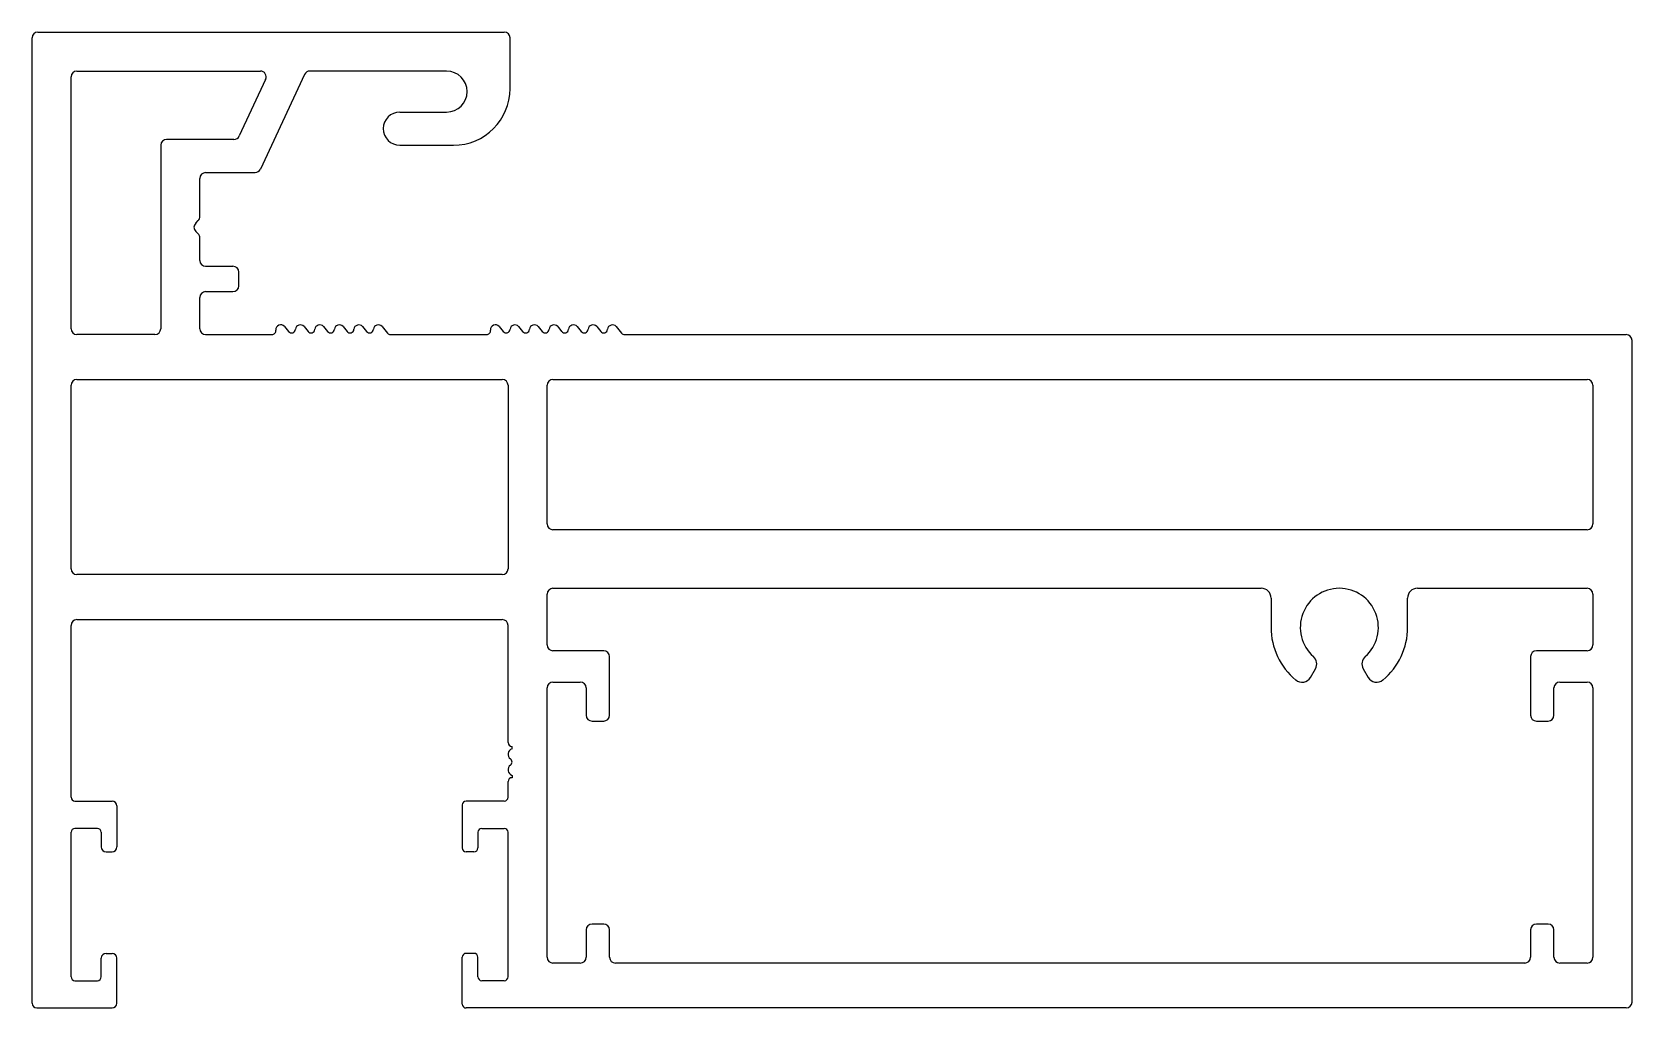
# Model space of a CAD drawing. Extents: x 1885.1 to 1967.1, y 1562.4 to 1612.4.
import ezdxf

# ---------------------------------------------------------------- set-up
doc = ezdxf.new("R2010")
doc.units = 0
doc.layers.get('0').update_dxf_attribs({"linetype": 'CONTINUOUS'})

msp = doc.modelspace()

# ---------------------------------------------------------------- linework, layer by layer
for p, q in [((1885.384, 1612.354), (1909.284, 1612.354)), ((1885.084, 1562.604), (1885.084, 1612.054)), ((1909.584, 1609.454), (1909.584, 1612.054)), ((1887.084, 1597.154), (1887.084, 1610.054)), ((1887.384, 1610.354), (1896.787, 1610.354)), ((1897.059, 1609.928), (1895.707, 1607.028)), ((1899.053, 1610.181), (1896.79, 1605.328)), ((1906.334, 1610.354), (1899.325, 1610.354)), ((1903.934, 1608.254), (1906.334, 1608.254)), ((1891.684, 1606.554), (1891.684, 1597.154)), ((1895.435, 1606.854), (1891.984, 1606.854)), ((1903.934, 1606.554), (1906.684, 1606.554)), ((1893.684, 1602.903), (1893.684, 1604.854)), ((1893.984, 1605.154), (1896.518, 1605.154)), ((1893.472, 1602.567), (1893.596, 1602.691)), ((1893.472, 1602.142), (1893.596, 1602.018)), ((1893.684, 1600.654), (1893.684, 1601.806)), ((1893.984, 1600.354), (1895.384, 1600.354)), ((1895.684, 1599.354), (1895.684, 1600.054)), ((1893.984, 1599.054), (1895.384, 1599.054)), ((1893.684, 1597.154), (1893.684, 1598.754)), ((1891.384, 1596.854), (1887.384, 1596.854)), ((1893.984, 1596.854), (1897.385, 1596.854)), ((1898.025, 1597.263), (1898.229, 1597.015)), ((1899.025, 1597.263), (1899.229, 1597.015)), ((1900.025, 1597.263), (1900.229, 1597.015)), ((1901.025, 1597.263), (1901.229, 1597.015)), ((1902.025, 1597.263), (1902.229, 1597.015)), ((1903.025, 1597.263), (1903.301, 1596.927)), ((1903.456, 1596.854), (1908.385, 1596.854)), ((1909.025, 1597.263), (1909.229, 1597.015)), ((1910.025, 1597.263), (1910.229, 1597.015)), ((1911.025, 1597.263), (1911.229, 1597.015)), ((1912.025, 1597.263), (1912.229, 1597.015)), ((1913.025, 1597.263), (1913.229, 1597.015)), ((1914.025, 1597.263), (1914.229, 1597.015)), ((1915.025, 1597.263), (1915.301, 1596.927)), ((1915.456, 1596.854), (1966.784, 1596.854)), ((1967.084, 1562.654), (1967.084, 1596.554)), ((1887.084, 1584.854), (1887.084, 1594.254)), ((1887.384, 1594.554), (1909.184, 1594.554)), ((1909.484, 1594.254), (1909.484, 1584.854)), ((1911.484, 1587.154), (1911.484, 1594.254)), ((1911.784, 1594.554), (1964.784, 1594.554)), ((1965.084, 1594.254), (1965.084, 1587.154)), ((1964.784, 1586.854), (1911.784, 1586.854)), ((1909.184, 1584.554), (1887.384, 1584.554)), ((1911.484, 1580.954), (1911.484, 1583.554)), ((1911.784, 1583.854), (1948.084, 1583.854)), ((1956.084, 1583.854), (1964.784, 1583.854)), ((1965.084, 1583.554), (1965.084, 1580.954)), ((1948.584, 1583.354), (1948.584, 1581.854)), ((1955.584, 1581.854), (1955.584, 1583.354)), ((1887.084, 1573.154), (1887.084, 1581.954)), ((1887.384, 1582.254), (1909.184, 1582.254)), ((1909.484, 1575.954), (1909.484, 1581.954)), ((1914.384, 1580.654), (1911.784, 1580.654)), ((1914.684, 1577.354), (1914.684, 1580.354)), ((1961.884, 1580.354), (1961.884, 1577.354)), ((1964.784, 1580.654), (1962.184, 1580.654)), ((1950.605, 1579.293), (1950.859, 1579.733)), ((1953.308, 1579.733), (1953.563, 1579.293)), ((1911.484, 1564.954), (1911.484, 1578.754)), ((1911.784, 1579.054), (1913.184, 1579.054)), ((1913.484, 1578.754), (1913.484, 1577.354)), ((1963.084, 1577.354), (1963.084, 1578.754)), ((1963.384, 1579.054), (1964.784, 1579.054)), ((1965.084, 1578.754), (1965.084, 1564.954)), ((1913.784, 1577.054), (1914.384, 1577.054)), ((1962.184, 1577.054), (1962.784, 1577.054)), ((1909.684, 1575.637), (1909.684, 1575.754)), ((1909.484, 1573.154), (1909.484, 1573.954)), ((1909.684, 1574.272), (1909.684, 1574.154)), ((1887.284, 1572.954), (1889.184, 1572.954)), ((1909.284, 1572.954), (1907.334, 1572.954)), ((1889.434, 1572.704), (1889.434, 1570.604)), ((1907.134, 1572.754), (1907.134, 1570.554)), ((1887.084, 1563.954), (1887.084, 1571.354)), ((1888.434, 1571.554), (1887.284, 1571.554)), ((1888.634, 1571.354), (1888.634, 1570.604)), ((1907.934, 1571.354), (1907.934, 1570.554)), ((1908.134, 1571.554), (1909.284, 1571.554)), ((1909.484, 1563.954), (1909.484, 1571.354)), ((1888.884, 1570.354), (1889.184, 1570.354)), ((1907.734, 1570.354), (1907.334, 1570.354)), ((1913.484, 1566.354), (1913.484, 1564.954)), ((1914.384, 1566.654), (1913.784, 1566.654)), ((1914.684, 1564.954), (1914.684, 1566.354)), ((1961.884, 1566.354), (1961.884, 1564.954)), ((1962.784, 1566.654), (1962.184, 1566.654)), ((1963.084, 1564.954), (1963.084, 1566.354)), ((1888.634, 1563.954), (1888.634, 1564.904)), ((1888.884, 1565.154), (1889.184, 1565.154)), ((1889.434, 1562.604), (1889.434, 1564.904)), ((1907.134, 1562.554), (1907.134, 1564.954)), ((1907.734, 1565.154), (1907.334, 1565.154)), ((1907.934, 1563.954), (1907.934, 1564.954)), ((1913.184, 1564.654), (1911.784, 1564.654)), ((1961.584, 1564.654), (1914.984, 1564.654)), ((1964.784, 1564.654), (1963.384, 1564.654)), ((1887.284, 1563.754), (1888.434, 1563.754)), ((1909.284, 1563.754), (1908.134, 1563.754)), ((1885.334, 1562.354), (1889.184, 1562.354)), ((1966.784, 1562.354), (1907.334, 1562.354))]:
    msp.add_line(p, q)
for centre, radius, start, end in [((1885.384, 1612.054), 0.3, 90, 180), ((1909.284, 1612.054), 0.3, 0, 90), ((1887.384, 1610.054), 0.3, 90, 180), ((1896.787, 1610.054), 0.3, 335, 90), ((1899.325, 1610.054), 0.3, 90, 155), ((1906.334, 1609.304), 1.05, 270, 90), ((1906.684, 1609.454), 2.9, 270, 360), ((1903.934, 1607.404), 0.85, 90, 270), ((1891.984, 1606.554), 0.3, 90, 180), ((1895.435, 1607.154), 0.3, 270, 335), ((1893.984, 1604.854), 0.3, 90, 180), ((1896.518, 1605.454), 0.3, 270, 335), ((1893.684, 1602.354), 0.3, 135, 225), ((1893.384, 1602.903), 0.3, 315, 0), ((1893.384, 1601.806), 0.3, 0, 45), ((1893.984, 1600.654), 0.3, 180, 270), ((1895.384, 1600.054), 0.3, 0, 90), ((1893.984, 1598.754), 0.3, 90, 180), ((1895.384, 1599.354), 0.3, 270, 360), ((1887.384, 1597.154), 0.3, 180, 270), ((1891.384, 1597.154), 0.3, 270, 360), ((1893.984, 1597.154), 0.3, 180, 270), ((1897.385, 1597.054), 0.2, 270, 6.37937), ((1897.832, 1597.104), 0.25, 39.42089, 186.37937), ((1898.384, 1597.142), 0.2, 219.42089, 355.20122), ((1898.832, 1597.104), 0.25, 39.42089, 175.20122), ((1899.384, 1597.142), 0.2, 219.42089, 355.20122), ((1899.832, 1597.104), 0.25, 39.42089, 175.20122), ((1900.384, 1597.142), 0.2, 219.42089, 355.20122), ((1900.832, 1597.104), 0.25, 39.42089, 175.20122), ((1901.384, 1597.142), 0.2, 219.42089, 355.20122), ((1901.832, 1597.104), 0.25, 39.42089, 175.20122), ((1902.384, 1597.142), 0.2, 219.42089, 355.20122), ((1902.832, 1597.104), 0.25, 39.42089, 175.20122), ((1903.456, 1597.054), 0.2, 219.42089, 270), ((1908.385, 1597.054), 0.2, 270, 6.37937), ((1908.832, 1597.104), 0.25, 39.42089, 186.37937), ((1909.384, 1597.142), 0.2, 219.42089, 355.20122), ((1909.832, 1597.104), 0.25, 39.42089, 175.20122), ((1910.384, 1597.142), 0.2, 219.42089, 355.20122), ((1910.832, 1597.104), 0.25, 39.42089, 175.20122), ((1911.384, 1597.142), 0.2, 219.42089, 355.20122), ((1911.832, 1597.104), 0.25, 39.42089, 175.20122), ((1912.384, 1597.142), 0.2, 219.42089, 355.20122), ((1912.832, 1597.104), 0.25, 39.42089, 175.20122), ((1913.384, 1597.142), 0.2, 219.42089, 355.20122), ((1913.832, 1597.104), 0.25, 39.42089, 175.20122), ((1914.384, 1597.142), 0.2, 219.42089, 355.20122), ((1914.832, 1597.104), 0.25, 39.42089, 175.20122), ((1915.456, 1597.054), 0.2, 219.42089, 270), ((1966.784, 1596.554), 0.3, 0, 90), ((1887.384, 1594.254), 0.3, 90, 180), ((1909.184, 1594.254), 0.3, 0, 90), ((1911.784, 1594.254), 0.3, 90, 180), ((1964.784, 1594.254), 0.3, 0, 90), ((1911.784, 1587.154), 0.3, 180, 270), ((1964.784, 1587.154), 0.3, 270, 360), ((1887.384, 1584.854), 0.3, 180, 270), ((1909.184, 1584.854), 0.3, 270, 360), ((1911.784, 1583.554), 0.3, 90, 180), ((1948.084, 1583.354), 0.5, 0, 90), ((1952.084, 1581.854), 2, 311.53696, 228.46304), ((1956.084, 1583.354), 0.5, 90, 180), ((1964.784, 1583.554), 0.3, 0, 90), ((1887.384, 1581.954), 0.3, 90, 180), ((1909.184, 1581.954), 0.3, 0, 90), ((1952.084, 1581.854), 3.5, 180, 230.40593), ((1952.084, 1581.854), 3.5, 309.59407, 360), ((1911.784, 1580.954), 0.3, 180, 270), ((1914.384, 1580.354), 0.3, 0, 90), ((1950.426, 1579.983), 0.5, 330, 48.46304), ((1953.741, 1579.983), 0.5, 131.53696, 210), ((1962.184, 1580.354), 0.3, 90, 180), ((1964.784, 1580.954), 0.3, 270, 360), ((1911.784, 1578.754), 0.3, 90, 180), ((1913.184, 1578.754), 0.3, 0, 90), ((1950.172, 1579.543), 0.5, 230.40593, 330), ((1953.996, 1579.543), 0.5, 210, 309.59407), ((1963.384, 1578.754), 0.3, 90, 180), ((1964.784, 1578.754), 0.3, 0, 90), ((1913.784, 1577.354), 0.3, 180, 270), ((1914.384, 1577.354), 0.3, 270, 360), ((1962.184, 1577.354), 0.3, 180, 270), ((1962.784, 1577.354), 0.3, 270, 360), ((1909.684, 1575.954), 0.2, 180, 270), ((1909.784, 1575.354), 0.3, 109.47122, 233.1301), ((1909.784, 1574.554), 0.3, 126.8699, 250.52878), ((1909.484, 1574.954), 0.2, 306.8699, 53.1301), ((1909.684, 1573.954), 0.2, 90, 180), ((1887.284, 1573.154), 0.2, 180, 270), ((1889.184, 1572.704), 0.25, 0, 90), ((1907.334, 1572.754), 0.2, 90, 180), ((1909.284, 1573.154), 0.2, 270, 0), ((1887.284, 1571.354), 0.2, 90, 180), ((1888.434, 1571.354), 0.2, 0, 90), ((1908.134, 1571.354), 0.2, 90, 180), ((1909.284, 1571.354), 0.2, 0, 90), ((1888.884, 1570.604), 0.25, 180, 270), ((1889.184, 1570.604), 0.25, 270, 0), ((1907.334, 1570.554), 0.2, 180, 270), ((1907.734, 1570.554), 0.2, 270, 0), ((1913.784, 1566.354), 0.3, 90, 180), ((1914.384, 1566.354), 0.3, 0, 90), ((1962.184, 1566.354), 0.3, 90, 180), ((1962.784, 1566.354), 0.3, 0, 90), ((1888.884, 1564.904), 0.25, 90, 180), ((1889.184, 1564.904), 0.25, 0, 90), ((1907.334, 1564.954), 0.2, 90, 180), ((1907.734, 1564.954), 0.2, 0, 90), ((1911.784, 1564.954), 0.3, 180, 270), ((1913.184, 1564.954), 0.3, 270, 360), ((1914.984, 1564.954), 0.3, 180, 270), ((1961.584, 1564.954), 0.3, 270, 360), ((1963.384, 1564.954), 0.3, 180, 270), ((1964.784, 1564.954), 0.3, 270, 360), ((1887.284, 1563.954), 0.2, 180, 270), ((1888.434, 1563.954), 0.2, 270, 0), ((1908.134, 1563.954), 0.2, 180, 270), ((1909.284, 1563.954), 0.2, 270, 0), ((1885.334, 1562.604), 0.25, 180, 270), ((1889.184, 1562.604), 0.25, 270, 0), ((1907.334, 1562.554), 0.2, 180, 270), ((1966.784, 1562.654), 0.3, 270, 360)]:
    msp.add_arc(centre, radius, start, end)

doc.saveas('drawing.dxf')
